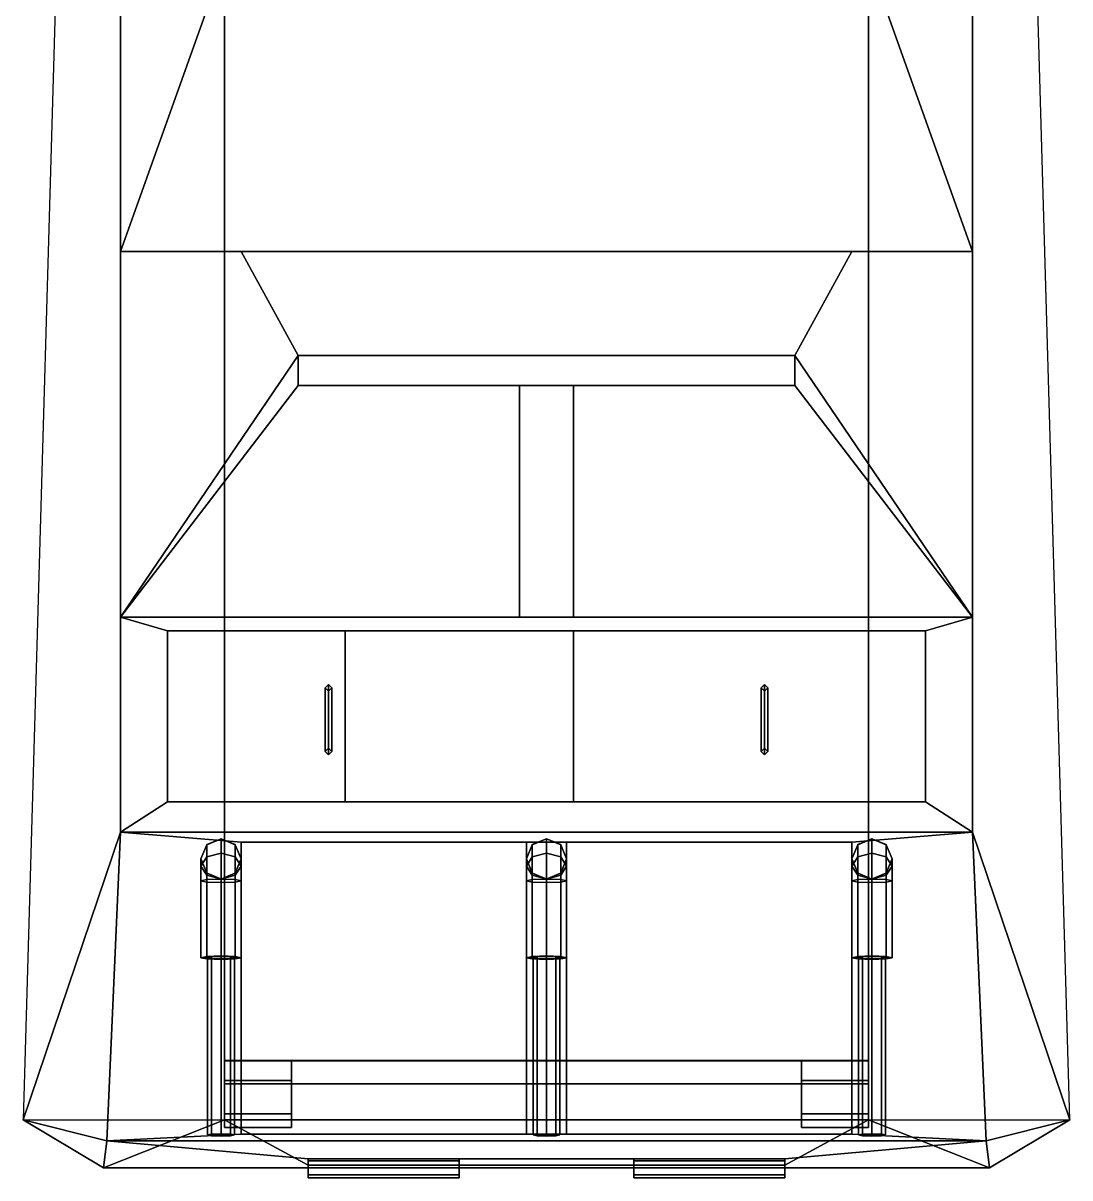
# Model space of a CAD drawing. Extents: x -1.57 to 1.57, y -3.08 to 3.16.
# Drawn here: x -1.56 to 1.56, y -3.08 to 0.36 of the extents above; entities that cross this region are included whole.
import ezdxf

# ---------------------------------------------------------------- set-up
doc = ezdxf.new("R2010")
doc.units = 0
doc.layers.get('0').update_dxf_attribs({"linetype": 'CONTINUOUS'})

msp = doc.modelspace()

# ---------------------------------------------------------------- linework, layer by layer
for points in [[(-0.96, 3.1302, 1.0792), (-0.96, -2.9072, 1.16), (-0.96, -2.9072, 1.16), (-0.96, 2.5772, 1.4037)], [(-0.96, 1.96, 0.93), (-0.96, -1.92, 0.93), (-0.96, -2.9072, 1.16), (-0.96, 3.1302, 1.0792)], [(0.96, -2.9072, 1.16), (0.96, -2.9072, 1.16), (0.96, 3.1302, 1.0792), (0.96, 2.5772, 1.4037)], [(0.96, -1.92, 0.93), (0.96, 1.96, 0.93), (0.96, 3.1302, 1.0792), (0.96, -2.9072, 1.16)], [(0.96, 2.92, 0.51), (0.96, -2.73, 0.51), (-0.96, -2.73, 0.51), (-0.96, 2.92, 0.51)], [(-1.27, -2.05, 1.76), (-1.27, 1.36, 1.76), (-1.43, 1.61, 1.3607), (-1.56, -2.9072, 1.16)], [(1.56, -2.9072, 1.16), (1.43, 1.61, 1.3607), (1.27, 1.36, 1.76), (1.27, -2.05, 1.76)], [(-0.78, 1.47, 1.76), (-1.27, 1.36, 1.76), (-1.27, -0.32, 1.76), (-0.67, 1.36, 1.76)], [(0.67, 1.36, 1.76), (1.27, -0.32, 1.76), (1.27, 1.36, 1.76), (0.78, 1.47, 1.76)], [(1.27, -0.32, 1.76), (0.67, 1.36, 1.76), (-0.67, 1.36, 1.76), (-1.27, -0.32, 1.76)], [(0.96, 0.43, 0.91), (0.96, 1.21, 0.91), (0.96, 1.28, 0.93), (0.96, 0.36, 0.93)], [(-0.96, 0.29, 0.91), (-0.96, -0.25, 0.91), (-0.96, -0.32, 0.93), (-0.96, 0.36, 0.93)], [(0.96, -0.25, 0.91), (0.96, 0.29, 0.91), (0.96, 0.36, 0.93), (0.96, -0.32, 0.93)], [(-0.96, 0.23, 0.85), (-0.96, 0.17, 0.84), (-0.96, 0.1, 0.88), (-0.96, 0.29, 0.91)], [(-0.96, 0.1, 0.88), (-0.96, -0.06, 0.88), (-0.96, -0.25, 0.91), (-0.96, 0.29, 0.91)], [(0.96, 0.17, 0.84), (0.96, 0.23, 0.85), (0.96, 0.29, 0.91), (0.96, 0.1, 0.88)], [(0.96, -0.06, 0.88), (0.96, 0.1, 0.88), (0.96, 0.29, 0.91), (0.96, -0.25, 0.91)], [(-0.96, 0.21, 0.76), (-0.96, 0.19, 0.8), (-0.96, 0.17, 0.84), (-0.96, 0.23, 0.85)], [(-0.96, 0.21, 0.51), (-0.96, 0.19, 0.51), (-0.96, 0.19, 0.8), (-0.96, 0.21, 0.76)], [(0.96, 0.19, 0.8), (0.96, 0.21, 0.76), (0.96, 0.23, 0.85), (0.96, 0.17, 0.84)], [(0.96, 0.19, 0.51), (0.96, 0.21, 0.51), (0.96, 0.21, 0.76), (0.96, 0.19, 0.8)], [(-0.96, -0.13, 0.84), (-0.96, -0.19, 0.85), (-0.96, -0.25, 0.91), (-0.96, -0.06, 0.88)], [(0.96, -0.19, 0.85), (0.96, -0.13, 0.84), (0.96, -0.06, 0.88), (0.96, -0.25, 0.91)], [(-0.96, -0.15, 0.8), (-0.96, -0.17, 0.76), (-0.96, -0.19, 0.85), (-0.96, -0.13, 0.84)], [(0.96, -0.17, 0.76), (0.96, -0.15, 0.8), (0.96, -0.13, 0.84), (0.96, -0.19, 0.85)], [(-0.96, -0.15, 0.51), (-0.96, -0.17, 0.51), (-0.96, -0.17, 0.76), (-0.96, -0.15, 0.8)], [(0.96, -0.17, 0.51), (0.96, -0.15, 0.51), (0.96, -0.15, 0.8), (0.96, -0.17, 0.76)], [(-0.74, -0.63, 1.83), (-0.91, -0.32, 1.83), (-1.27, -0.32, 1.83), (-1.27, -1.41, 1.83)], [(-0.91, -0.32, 1.83), (-0.91, -0.32, 1.76), (-1.27, -0.32, 1.76), (-1.27, -0.32, 1.83)], [(-1.27, -1.41, 1.83), (-1.27, -0.32, 1.83), (-1.27, -0.32, 1.76), (-1.27, -1.41, 1.76)], [(-0.96, -0.39, 0.91), (-0.96, -1.17, 0.91), (-0.96, -1.24, 0.93), (-0.96, -0.32, 0.93)], [(-0.74, -0.63, 1.83), (-0.74, -0.63, 1.76), (-0.91, -0.32, 1.76), (-0.91, -0.32, 1.83)], [(0.74, -0.63, 1.76), (0.91, -0.32, 1.76), (-0.91, -0.32, 1.76), (-0.74, -0.63, 1.76)], [(1.27, -1.41, 1.83), (1.27, -0.32, 1.83), (0.91, -0.32, 1.83), (0.74, -0.63, 1.83)], [(0.74, -0.63, 1.83), (0.91, -0.32, 1.83), (0.91, -0.32, 1.76), (0.74, -0.63, 1.76)], [(1.27, -0.32, 1.83), (1.27, -0.32, 1.76), (0.91, -0.32, 1.76), (0.91, -0.32, 1.83)], [(0.96, -1.17, 0.91), (0.96, -0.39, 0.91), (0.96, -0.32, 0.93), (0.96, -1.24, 0.93)], [(1.27, -0.32, 1.83), (1.27, -1.41, 1.83), (1.27, -1.41, 1.76), (1.27, -0.32, 1.76)], [(-0.96, -0.45, 0.85), (-0.96, -1.11, 0.85), (-0.96, -1.17, 0.91), (-0.96, -0.39, 0.91)], [(0.96, -1.11, 0.85), (0.96, -0.45, 0.85), (0.96, -0.39, 0.91), (0.96, -1.17, 0.91)], [(-0.96, -0.47, 0.76), (-0.96, -1.09, 0.76), (-0.96, -1.11, 0.85), (-0.96, -0.45, 0.85)], [(-0.96, -0.47, 0.51), (-0.96, -1.09, 0.51), (-0.96, -1.09, 0.76), (-0.96, -0.47, 0.76)], [(0.96, -1.09, 0.76), (0.96, -0.47, 0.76), (0.96, -0.45, 0.85), (0.96, -1.11, 0.85)], [(0.96, -1.09, 0.51), (0.96, -0.47, 0.51), (0.96, -0.47, 0.76), (0.96, -1.09, 0.76)], [(-0.74, -0.72, 1.83), (-0.74, -0.63, 1.83), (-1.27, -1.41, 1.83)], [(-0.74, -0.72, 1.83), (-0.74, -0.72, 1.76), (-0.74, -0.63, 1.76), (-0.74, -0.63, 1.83)], [(0.74, -0.72, 1.76), (0.74, -0.63, 1.76), (-0.74, -0.63, 1.76), (-0.74, -0.72, 1.76)], [(1.27, -1.41, 1.83), (0.74, -0.63, 1.83), (0.74, -0.72, 1.83), (1.27, -1.41, 1.83)], [(0.74, -0.72, 1.83), (0.74, -0.63, 1.83), (0.74, -0.63, 1.76), (0.74, -0.72, 1.76)], [(-0.08, -1.41, 1.83), (-0.08, -0.72, 1.83), (-0.74, -0.72, 1.83), (-1.27, -1.41, 1.83)], [(-0.74, -0.72, 1.83), (-0.08, -0.72, 1.83), (-0.08, -0.72, 1.76), (-0.74, -0.72, 1.76)], [(-0.08, -1.41, 1.83), (-0.08, -1.41, 1.76), (-0.08, -0.72, 1.76), (-0.08, -0.72, 1.83)], [(0.08, -1.41, 1.76), (0.08, -0.72, 1.76), (-0.08, -0.72, 1.76), (-0.08, -1.41, 1.76)], [(1.27, -1.41, 1.83), (0.74, -0.72, 1.83), (0.08, -0.72, 1.83), (0.08, -1.41, 1.83)], [(0.08, -0.72, 1.83), (0.74, -0.72, 1.83), (0.74, -0.72, 1.76), (0.08, -0.72, 1.76)], [(0.08, -1.41, 1.83), (0.08, -0.72, 1.83), (0.08, -0.72, 1.76), (0.08, -1.41, 1.76)], [(-0.96, -1.31, 0.91), (-0.96, -1.85, 0.91), (-0.96, -1.92, 0.93), (-0.96, -1.24, 0.93)], [(0.96, -1.85, 0.91), (0.96, -1.31, 0.91), (0.96, -1.24, 0.93), (0.96, -1.92, 0.93)], [(-0.96, -1.5, 0.88), (-0.96, -1.66, 0.88), (-0.96, -1.85, 0.91), (-0.96, -1.31, 0.91)], [(-0.96, -1.37, 0.85), (-0.96, -1.43, 0.84), (-0.96, -1.5, 0.88), (-0.96, -1.31, 0.91)], [(0.96, -1.66, 0.88), (0.96, -1.5, 0.88), (0.96, -1.31, 0.91), (0.96, -1.85, 0.91)], [(0.96, -1.43, 0.84), (0.96, -1.37, 0.85), (0.96, -1.31, 0.91), (0.96, -1.5, 0.88)], [(-0.96, -1.39, 0.76), (-0.96, -1.41, 0.8), (-0.96, -1.43, 0.84), (-0.96, -1.37, 0.85)], [(0.96, -1.41, 0.8), (0.96, -1.39, 0.76), (0.96, -1.37, 0.85), (0.96, -1.43, 0.84)], [(-1.27, -1.41, 1.83), (-1.27, -1.41, 1.76), (-0.08, -1.41, 1.76), (-0.08, -1.41, 1.83)], [(-1.27, -1.41, 1.76), (-1.27, -2.05, 1.76), (-1.13, -1.96, 1.76), (-1.13, -1.45, 1.76)], [(1.13, -1.45, 1.76), (1.27, -1.41, 1.76), (-1.27, -1.41, 1.76), (-1.13, -1.45, 1.76)], [(-0.96, -1.39, 0.51), (-0.96, -1.41, 0.51), (-0.96, -1.41, 0.8), (-0.96, -1.39, 0.76)], [(1.27, -1.41, 1.83), (0.08, -1.41, 1.83), (0.08, -1.41, 1.76), (1.27, -1.41, 1.76)], [(0.96, -1.41, 0.51), (0.96, -1.39, 0.51), (0.96, -1.39, 0.76), (0.96, -1.41, 0.8)], [(1.13, -1.96, 1.76), (1.27, -2.05, 1.76), (1.27, -1.41, 1.76), (1.13, -1.45, 1.76)], [(-1.13, -1.45, 1.76), (-1.13, -1.96, 1.76), (-1.13, -1.96, 1.78), (-1.13, -1.45, 1.78)], [(-1.13, -1.45, 1.78), (-1.13, -1.96, 1.78), (-0.6, -1.96, 1.78), (-0.6, -1.45, 1.78)], [(-0.6, -1.45, 1.78), (-0.6, -1.45, 1.76), (-1.13, -1.45, 1.76), (-1.13, -1.45, 1.78)], [(-0.6, -1.96, 1.78), (-0.6, -1.96, 1.76), (-0.6, -1.45, 1.76), (-0.6, -1.45, 1.78)], [(-0.6, -1.45, 1.76), (-0.6, -1.96, 1.76), (0.08, -1.96, 1.76), (0.08, -1.45, 1.76)], [(0.08, -1.45, 1.78), (0.08, -1.96, 1.78), (1.13, -1.96, 1.78), (1.13, -1.45, 1.78)], [(1.13, -1.45, 1.78), (1.13, -1.45, 1.76), (0.08, -1.45, 1.76), (0.08, -1.45, 1.78)], [(0.08, -1.45, 1.76), (0.08, -1.96, 1.76), (0.08, -1.96, 1.78), (0.08, -1.45, 1.78)], [(1.13, -1.96, 1.78), (1.13, -1.96, 1.76), (1.13, -1.45, 1.76), (1.13, -1.45, 1.78)], [(-0.65, -1.61, 1.78), (-0.66, -1.62, 1.78), (-0.66, -1.62, 1.82), (-0.65, -1.61, 1.83)], [(-0.66, -1.81, 1.82), (-0.65, -1.82, 1.83), (-0.65, -1.61, 1.83), (-0.66, -1.62, 1.82)], [(-0.64, -1.62, 1.78), (-0.65, -1.61, 1.78), (-0.65, -1.61, 1.83), (-0.64, -1.62, 1.82)], [(-0.65, -1.82, 1.83), (-0.64, -1.81, 1.82), (-0.64, -1.62, 1.82), (-0.65, -1.61, 1.83)], [(0.64, -1.81, 1.82), (0.65, -1.82, 1.83), (0.65, -1.61, 1.83), (0.64, -1.62, 1.82)], [(0.65, -1.61, 1.78), (0.64, -1.62, 1.78), (0.64, -1.62, 1.82), (0.65, -1.61, 1.83)], [(0.65, -1.82, 1.83), (0.66, -1.81, 1.82), (0.66, -1.62, 1.82), (0.65, -1.61, 1.83)], [(0.66, -1.62, 1.78), (0.65, -1.61, 1.78), (0.65, -1.61, 1.83), (0.66, -1.62, 1.82)], [(-0.66, -1.62, 1.78), (-0.65, -1.63, 1.78), (-0.65, -1.63, 1.81), (-0.66, -1.62, 1.82)], [(-0.65, -1.8, 1.81), (-0.66, -1.81, 1.82), (-0.66, -1.62, 1.82), (-0.65, -1.63, 1.81)], [(-0.65, -1.63, 1.78), (-0.64, -1.62, 1.78), (-0.64, -1.62, 1.82), (-0.65, -1.63, 1.81)], [(-0.64, -1.81, 1.82), (-0.65, -1.8, 1.81), (-0.65, -1.63, 1.81), (-0.64, -1.62, 1.82)], [(0.65, -1.8, 1.81), (0.64, -1.81, 1.82), (0.64, -1.62, 1.82), (0.65, -1.63, 1.81)], [(0.64, -1.62, 1.78), (0.65, -1.63, 1.78), (0.65, -1.63, 1.81), (0.64, -1.62, 1.82)], [(0.66, -1.81, 1.82), (0.65, -1.8, 1.81), (0.65, -1.63, 1.81), (0.66, -1.62, 1.82)], [(0.65, -1.63, 1.78), (0.66, -1.62, 1.78), (0.66, -1.62, 1.82), (0.65, -1.63, 1.81)], [(-0.96, -1.73, 0.84), (-0.96, -1.79, 0.85), (-0.96, -1.85, 0.91), (-0.96, -1.66, 0.88)], [(0.96, -1.79, 0.85), (0.96, -1.73, 0.84), (0.96, -1.66, 0.88), (0.96, -1.85, 0.91)], [(-0.96, -1.75, 0.8), (-0.96, -1.77, 0.76), (-0.96, -1.79, 0.85), (-0.96, -1.73, 0.84)], [(-0.96, -1.75, 0.51), (-0.96, -1.77, 0.51), (-0.96, -1.77, 0.76), (-0.96, -1.75, 0.8)], [(0.96, -1.77, 0.76), (0.96, -1.75, 0.8), (0.96, -1.73, 0.84), (0.96, -1.79, 0.85)], [(0.96, -1.77, 0.51), (0.96, -1.75, 0.51), (0.96, -1.75, 0.8), (0.96, -1.77, 0.76)], [(-0.65, -1.8, 1.78), (-0.66, -1.81, 1.78), (-0.66, -1.81, 1.82), (-0.65, -1.8, 1.81)], [(-0.66, -1.81, 1.78), (-0.65, -1.82, 1.78), (-0.65, -1.82, 1.83), (-0.66, -1.81, 1.82)], [(-0.64, -1.81, 1.78), (-0.65, -1.8, 1.78), (-0.65, -1.8, 1.81), (-0.64, -1.81, 1.82)], [(-0.65, -1.82, 1.78), (-0.64, -1.81, 1.78), (-0.64, -1.81, 1.82), (-0.65, -1.82, 1.83)], [(0.65, -1.8, 1.78), (0.64, -1.81, 1.78), (0.64, -1.81, 1.82), (0.65, -1.8, 1.81)], [(0.64, -1.81, 1.78), (0.65, -1.82, 1.78), (0.65, -1.82, 1.83), (0.64, -1.81, 1.82)], [(0.66, -1.81, 1.78), (0.65, -1.8, 1.78), (0.65, -1.8, 1.81), (0.66, -1.81, 1.82)], [(0.65, -1.82, 1.78), (0.66, -1.81, 1.78), (0.66, -1.81, 1.82), (0.65, -1.82, 1.83)], [(-0.96, -1.99, 0.91), (-0.96, -2.9072, 1.16), (-0.96, -2.9072, 1.16), (-0.96, -1.92, 0.93)], [(0.96, -2.9072, 1.16), (0.96, -1.99, 0.91), (0.96, -1.92, 0.93), (0.96, -2.9072, 1.16)], [(1.27, -2.05, 1.76), (1.13, -1.96, 1.76), (-1.13, -1.96, 1.76), (-1.27, -2.05, 1.76)], [(-1.13, -1.96, 1.78), (-1.13, -1.96, 1.76), (-0.6, -1.96, 1.76), (-0.6, -1.96, 1.78)], [(0.08, -1.96, 1.78), (0.08, -1.96, 1.76), (1.13, -1.96, 1.76), (1.13, -1.96, 1.78)], [(-0.96, -2.05, 0.85), (-0.96, -2.9072, 1.16), (-0.96, -2.9072, 1.16), (-0.96, -1.99, 0.91)], [(0.96, -2.9072, 1.16), (0.96, -2.05, 0.85), (0.96, -1.99, 0.91), (0.96, -2.9072, 1.16)], [(-1.31, -2.97, 1.68), (-1.27, -2.05, 1.76), (-1.56, -2.9072, 1.16)], [(-0.91, -2.95, 1.6817), (-0.91, -2.08, 1.7574), (-1.27, -2.05, 1.76), (-1.31, -2.97, 1.68)], [(0.91, -2.08, 1.7574), (1.27, -2.05, 1.76), (-1.27, -2.05, 1.76), (-0.91, -2.08, 1.7574)], [(-0.96, -2.07, 0.76), (-0.96, -2.9072, 1.16), (-0.96, -2.9072, 1.16), (-0.96, -2.05, 0.85)], [(1.31, -2.97, 1.68), (1.27, -2.05, 1.76), (0.91, -2.08, 1.7574), (0.91, -2.95, 1.6817)], [(0.96, -2.9072, 1.16), (0.96, -2.07, 0.76), (0.96, -2.05, 0.85), (0.96, -2.9072, 1.16)], [(1.56, -2.9072, 1.16), (1.56, -2.9072, 1.16), (1.27, -2.05, 1.76), (1.31, -2.97, 1.68)], [(-1.0124, -2.0871, 1.7568), (-1.03, -2.1294, 1.7531), (-1.03, -2.13, 1.76), (-1.0124, -2.0877, 1.7637)], [(-1.0124, -2.0877, 1.7637), (-1.03, -2.13, 1.76), (-1.03, -2.1512, 1.8007), (-1.0124, -2.1239, 1.8332)], [(-0.97, -2.0696, 1.7583), (-1.0124, -2.0871, 1.7568), (-1.0124, -2.0877, 1.7637), (-0.97, -2.0702, 1.7652)], [(-0.97, -2.0702, 1.7652), (-1.0124, -2.0877, 1.7637), (-1.0124, -2.1239, 1.8332), (-0.97, -2.1126, 1.8467)], [(-0.9276, -2.0871, 1.7568), (-0.97, -2.0696, 1.7583), (-0.97, -2.0702, 1.7652), (-0.9276, -2.0877, 1.7637)], [(-0.9276, -2.0877, 1.7637), (-0.97, -2.0702, 1.7652), (-0.97, -2.1126, 1.8467), (-0.9276, -2.1239, 1.8332)], [(-0.96, -2.07, 0.51), (-0.96, -2.73, 0.51), (-0.96, -2.9072, 1.16), (-0.96, -2.07, 0.76)], [(-0.91, -2.1294, 1.7531), (-0.9276, -2.0871, 1.7568), (-0.9276, -2.0877, 1.7637), (-0.91, -2.13, 1.76)], [(-0.91, -2.13, 1.76), (-0.9276, -2.0877, 1.7637), (-0.9276, -2.1239, 1.8332), (-0.91, -2.1512, 1.8007)], [(-0.06, -2.95, 1.7317), (-0.06, -2.08, 1.8074), (-0.91, -2.08, 1.8074), (-0.91, -2.95, 1.7317)], [(-0.06, -2.08, 1.8074), (-0.06, -2.08, 1.7574), (-0.91, -2.08, 1.7574), (-0.91, -2.08, 1.8074)], [(-0.91, -2.95, 1.7317), (-0.91, -2.08, 1.8074), (-0.91, -2.08, 1.7574), (-0.91, -2.95, 1.6817)], [(-0.06, -2.95, 1.6817), (-0.06, -2.08, 1.7574), (-0.06, -2.08, 1.8074), (-0.06, -2.95, 1.7317)], [(0.06, -2.95, 1.6817), (0.06, -2.08, 1.7574), (-0.06, -2.08, 1.7574), (-0.06, -2.95, 1.6817)], [(-0.0424, -2.0871, 1.7568), (-0.06, -2.1294, 1.7531), (-0.06, -2.13, 1.76), (-0.0424, -2.0877, 1.7637)], [(-0.0424, -2.0877, 1.7637), (-0.06, -2.13, 1.76), (-0.06, -2.1512, 1.8007), (-0.0424, -2.1239, 1.8332)], [(0, -2.0696, 1.7583), (-0.0424, -2.0871, 1.7568), (-0.0424, -2.0877, 1.7637), (0, -2.0702, 1.7652)], [(0, -2.0702, 1.7652), (-0.0424, -2.0877, 1.7637), (-0.0424, -2.1239, 1.8332), (0, -2.1126, 1.8467)], [(0.0424, -2.0871, 1.7568), (0, -2.0696, 1.7583), (0, -2.0702, 1.7652), (0.0424, -2.0877, 1.7637)], [(0.0424, -2.0877, 1.7637), (0, -2.0702, 1.7652), (0, -2.1126, 1.8467), (0.0424, -2.1239, 1.8332)], [(0.06, -2.1294, 1.7531), (0.0424, -2.0871, 1.7568), (0.0424, -2.0877, 1.7637), (0.06, -2.13, 1.76)], [(0.06, -2.13, 1.76), (0.0424, -2.0877, 1.7637), (0.0424, -2.1239, 1.8332), (0.06, -2.1512, 1.8007)], [(0.91, -2.95, 1.7317), (0.91, -2.08, 1.8074), (0.06, -2.08, 1.8074), (0.06, -2.95, 1.7317)], [(0.06, -2.95, 1.7317), (0.06, -2.08, 1.8074), (0.06, -2.08, 1.7574), (0.06, -2.95, 1.6817)], [(0.91, -2.08, 1.8074), (0.91, -2.08, 1.7574), (0.06, -2.08, 1.7574), (0.06, -2.08, 1.8074)], [(0.91, -2.95, 1.6817), (0.91, -2.08, 1.7574), (0.91, -2.08, 1.8074), (0.91, -2.95, 1.7317)], [(0.9276, -2.0871, 1.7568), (0.91, -2.1294, 1.7531), (0.91, -2.13, 1.76), (0.9276, -2.0877, 1.7637)], [(0.9276, -2.0877, 1.7637), (0.91, -2.13, 1.76), (0.91, -2.1512, 1.8007), (0.9276, -2.1239, 1.8332)], [(0.97, -2.0696, 1.7583), (0.9276, -2.0871, 1.7568), (0.9276, -2.0877, 1.7637), (0.97, -2.0702, 1.7652)], [(0.97, -2.0702, 1.7652), (0.9276, -2.0877, 1.7637), (0.9276, -2.1239, 1.8332), (0.97, -2.1126, 1.8467)], [(0.96, -2.73, 0.51), (0.96, -2.07, 0.51), (0.96, -2.07, 0.76), (0.96, -2.9072, 1.16)], [(1.0124, -2.0871, 1.7568), (0.97, -2.0696, 1.7583), (0.97, -2.0702, 1.7652), (1.0124, -2.0877, 1.7637)], [(1.0124, -2.0877, 1.7637), (0.97, -2.0702, 1.7652), (0.97, -2.1126, 1.8467), (1.0124, -2.1239, 1.8332)], [(1.03, -2.1294, 1.7531), (1.0124, -2.0871, 1.7568), (1.0124, -2.0877, 1.7637), (1.03, -2.13, 1.76)], [(1.03, -2.13, 1.76), (1.0124, -2.0877, 1.7637), (1.0124, -2.1239, 1.8332), (1.03, -2.1512, 1.8007)], [(-1.0124, -2.1239, 1.8332), (-1.03, -2.1512, 1.8007), (-1.03, -2.195, 1.8145), (-1.0124, -2.1987, 1.8568)], [(-1.03, -2.1294, 1.7531), (-1.0124, -2.1717, 1.7494), (-1.0124, -2.1723, 1.7563), (-1.03, -2.13, 1.76)], [(-1.03, -2.13, 1.76), (-1.0124, -2.1723, 1.7563), (-1.0124, -2.1785, 1.7682), (-1.03, -2.1512, 1.8007)], [(-0.97, -2.1126, 1.8467), (-1.0124, -2.1239, 1.8332), (-1.0124, -2.1987, 1.8568), (-0.97, -2.2002, 1.8743)], [(-0.9276, -2.1239, 1.8332), (-0.97, -2.1126, 1.8467), (-0.97, -2.2002, 1.8743), (-0.9276, -2.1987, 1.8568)], [(-0.91, -2.1512, 1.8007), (-0.9276, -2.1239, 1.8332), (-0.9276, -2.1987, 1.8568), (-0.91, -2.195, 1.8145)], [(-0.9276, -2.1717, 1.7494), (-0.91, -2.1294, 1.7531), (-0.91, -2.13, 1.76), (-0.9276, -2.1723, 1.7563)], [(-0.9276, -2.1723, 1.7563), (-0.91, -2.13, 1.76), (-0.91, -2.1512, 1.8007), (-0.9276, -2.1785, 1.7682)], [(-0.0424, -2.1239, 1.8332), (-0.06, -2.1512, 1.8007), (-0.06, -2.195, 1.8145), (-0.0424, -2.1987, 1.8568)], [(-0.06, -2.1294, 1.7531), (-0.0424, -2.1717, 1.7494), (-0.0424, -2.1723, 1.7563), (-0.06, -2.13, 1.76)], [(-0.06, -2.13, 1.76), (-0.0424, -2.1723, 1.7563), (-0.0424, -2.1785, 1.7682), (-0.06, -2.1512, 1.8007)], [(0, -2.1126, 1.8467), (-0.0424, -2.1239, 1.8332), (-0.0424, -2.1987, 1.8568), (0, -2.2002, 1.8743)], [(0.0424, -2.1239, 1.8332), (0, -2.1126, 1.8467), (0, -2.2002, 1.8743), (0.0424, -2.1987, 1.8568)], [(0.06, -2.1512, 1.8007), (0.0424, -2.1239, 1.8332), (0.0424, -2.1987, 1.8568), (0.06, -2.195, 1.8145)], [(0.0424, -2.1717, 1.7494), (0.06, -2.1294, 1.7531), (0.06, -2.13, 1.76), (0.0424, -2.1723, 1.7563)], [(0.0424, -2.1723, 1.7563), (0.06, -2.13, 1.76), (0.06, -2.1512, 1.8007), (0.0424, -2.1785, 1.7682)], [(0.9276, -2.1239, 1.8332), (0.91, -2.1512, 1.8007), (0.91, -2.195, 1.8145), (0.9276, -2.1987, 1.8568)], [(0.91, -2.1294, 1.7531), (0.9276, -2.1717, 1.7494), (0.9276, -2.1723, 1.7563), (0.91, -2.13, 1.76)], [(0.91, -2.13, 1.76), (0.9276, -2.1723, 1.7563), (0.9276, -2.1785, 1.7682), (0.91, -2.1512, 1.8007)], [(0.97, -2.1126, 1.8467), (0.9276, -2.1239, 1.8332), (0.9276, -2.1987, 1.8568), (0.97, -2.2002, 1.8743)], [(1.0124, -2.1239, 1.8332), (0.97, -2.1126, 1.8467), (0.97, -2.2002, 1.8743), (1.0124, -2.1987, 1.8568)], [(1.03, -2.1512, 1.8007), (1.0124, -2.1239, 1.8332), (1.0124, -2.1987, 1.8568), (1.03, -2.195, 1.8145)], [(1.0124, -2.1717, 1.7494), (1.03, -2.1294, 1.7531), (1.03, -2.13, 1.76), (1.0124, -2.1723, 1.7563)], [(1.0124, -2.1723, 1.7563), (1.03, -2.13, 1.76), (1.03, -2.1512, 1.8007), (1.0124, -2.1785, 1.7682)], [(-1.03, -2.1512, 1.8007), (-1.0124, -2.1785, 1.7682), (-1.0124, -2.1913, 1.7723), (-1.03, -2.195, 1.8145)], [(-0.9276, -2.1785, 1.7682), (-0.91, -2.1512, 1.8007), (-0.91, -2.195, 1.8145), (-0.9276, -2.1913, 1.7723)], [(-0.06, -2.1512, 1.8007), (-0.0424, -2.1785, 1.7682), (-0.0424, -2.1913, 1.7723), (-0.06, -2.195, 1.8145)], [(0.0424, -2.1785, 1.7682), (0.06, -2.1512, 1.8007), (0.06, -2.195, 1.8145), (0.0424, -2.1913, 1.7723)], [(0.91, -2.1512, 1.8007), (0.9276, -2.1785, 1.7682), (0.9276, -2.1913, 1.7723), (0.91, -2.195, 1.8145)], [(1.0124, -2.1785, 1.7682), (1.03, -2.1512, 1.8007), (1.03, -2.195, 1.8145), (1.0124, -2.1913, 1.7723)], [(-1.0124, -2.4204, 1.7522), (-1.03, -2.4241, 1.7945), (-1.03, -2.195, 1.8145), (-1.0124, -2.1913, 1.7723)], [(-1.03, -2.4241, 1.7945), (-1.0124, -2.4278, 1.8368), (-1.0124, -2.1987, 1.8568), (-1.03, -2.195, 1.8145)], [(-1.0124, -2.1717, 1.7494), (-0.97, -2.1892, 1.7479), (-0.97, -2.1898, 1.7548), (-1.0124, -2.1723, 1.7563)], [(-1.0124, -2.1723, 1.7563), (-0.97, -2.1898, 1.7548), (-0.97, -2.1898, 1.7548), (-1.0124, -2.1785, 1.7682)], [(-1.0124, -2.1785, 1.7682), (-0.97, -2.1898, 1.7548), (-0.97, -2.1898, 1.7548), (-1.0124, -2.1913, 1.7723)], [(-0.97, -2.4189, 1.7347), (-1.0124, -2.4204, 1.7522), (-1.0124, -2.1913, 1.7723), (-0.97, -2.1898, 1.7548)], [(-1.0124, -2.4278, 1.8368), (-0.97, -2.4294, 1.8543), (-0.97, -2.2002, 1.8743), (-1.0124, -2.1987, 1.8568)], [(-0.97, -2.1892, 1.7479), (-0.9276, -2.1717, 1.7494), (-0.9276, -2.1723, 1.7563), (-0.97, -2.1898, 1.7548)], [(-0.97, -2.1898, 1.7548), (-0.9276, -2.1723, 1.7563), (-0.9276, -2.1785, 1.7682), (-0.97, -2.1898, 1.7548)], [(-0.97, -2.1898, 1.7548), (-0.9276, -2.1785, 1.7682), (-0.9276, -2.1913, 1.7723), (-0.97, -2.1898, 1.7548)], [(-0.9276, -2.4204, 1.7522), (-0.97, -2.4189, 1.7347), (-0.97, -2.1898, 1.7548), (-0.9276, -2.1913, 1.7723)], [(-0.97, -2.4294, 1.8543), (-0.9276, -2.4278, 1.8368), (-0.9276, -2.1987, 1.8568), (-0.97, -2.2002, 1.8743)], [(-0.91, -2.4241, 1.7945), (-0.9276, -2.4204, 1.7522), (-0.9276, -2.1913, 1.7723), (-0.91, -2.195, 1.8145)], [(-0.9276, -2.4278, 1.8368), (-0.91, -2.4241, 1.7945), (-0.91, -2.195, 1.8145), (-0.9276, -2.1987, 1.8568)], [(-0.0424, -2.4204, 1.7522), (-0.06, -2.4241, 1.7945), (-0.06, -2.195, 1.8145), (-0.0424, -2.1913, 1.7723)], [(-0.06, -2.4241, 1.7945), (-0.0424, -2.4278, 1.8368), (-0.0424, -2.1987, 1.8568), (-0.06, -2.195, 1.8145)], [(-0.0424, -2.1717, 1.7494), (0, -2.1892, 1.7479), (0, -2.1898, 1.7548), (-0.0424, -2.1723, 1.7563)], [(-0.0424, -2.1723, 1.7563), (0, -2.1898, 1.7548), (0, -2.1898, 1.7548), (-0.0424, -2.1785, 1.7682)], [(-0.0424, -2.1785, 1.7682), (0, -2.1898, 1.7548), (0, -2.1898, 1.7548), (-0.0424, -2.1913, 1.7723)], [(0, -2.4189, 1.7347), (-0.0424, -2.4204, 1.7522), (-0.0424, -2.1913, 1.7723), (0, -2.1898, 1.7548)], [(-0.0424, -2.4278, 1.8368), (0, -2.4294, 1.8543), (0, -2.2002, 1.8743), (-0.0424, -2.1987, 1.8568)], [(0, -2.1892, 1.7479), (0.0424, -2.1717, 1.7494), (0.0424, -2.1723, 1.7563), (0, -2.1898, 1.7548)], [(0, -2.1898, 1.7548), (0.0424, -2.1723, 1.7563), (0.0424, -2.1785, 1.7682), (0, -2.1898, 1.7548)], [(0, -2.1898, 1.7548), (0.0424, -2.1785, 1.7682), (0.0424, -2.1913, 1.7723), (0, -2.1898, 1.7548)], [(0.0424, -2.4204, 1.7522), (0, -2.4189, 1.7347), (0, -2.1898, 1.7548), (0.0424, -2.1913, 1.7723)], [(0, -2.4294, 1.8543), (0.0424, -2.4278, 1.8368), (0.0424, -2.1987, 1.8568), (0, -2.2002, 1.8743)], [(0.06, -2.4241, 1.7945), (0.0424, -2.4204, 1.7522), (0.0424, -2.1913, 1.7723), (0.06, -2.195, 1.8145)], [(0.0424, -2.4278, 1.8368), (0.06, -2.4241, 1.7945), (0.06, -2.195, 1.8145), (0.0424, -2.1987, 1.8568)], [(0.9276, -2.4204, 1.7522), (0.91, -2.4241, 1.7945), (0.91, -2.195, 1.8145), (0.9276, -2.1913, 1.7723)], [(0.91, -2.4241, 1.7945), (0.9276, -2.4278, 1.8368), (0.9276, -2.1987, 1.8568), (0.91, -2.195, 1.8145)], [(0.9276, -2.1717, 1.7494), (0.97, -2.1892, 1.7479), (0.97, -2.1898, 1.7548), (0.9276, -2.1723, 1.7563)], [(0.9276, -2.1723, 1.7563), (0.97, -2.1898, 1.7548), (0.97, -2.1898, 1.7548), (0.9276, -2.1785, 1.7682)], [(0.9276, -2.1785, 1.7682), (0.97, -2.1898, 1.7548), (0.97, -2.1898, 1.7548), (0.9276, -2.1913, 1.7723)], [(0.97, -2.4189, 1.7347), (0.9276, -2.4204, 1.7522), (0.9276, -2.1913, 1.7723), (0.97, -2.1898, 1.7548)], [(0.9276, -2.4278, 1.8368), (0.97, -2.4294, 1.8543), (0.97, -2.2002, 1.8743), (0.9276, -2.1987, 1.8568)], [(0.97, -2.1892, 1.7479), (1.0124, -2.1717, 1.7494), (1.0124, -2.1723, 1.7563), (0.97, -2.1898, 1.7548)], [(0.97, -2.1898, 1.7548), (1.0124, -2.1723, 1.7563), (1.0124, -2.1785, 1.7682), (0.97, -2.1898, 1.7548)], [(0.97, -2.1898, 1.7548), (1.0124, -2.1785, 1.7682), (1.0124, -2.1913, 1.7723), (0.97, -2.1898, 1.7548)], [(1.0124, -2.4204, 1.7522), (0.97, -2.4189, 1.7347), (0.97, -2.1898, 1.7548), (1.0124, -2.1913, 1.7723)], [(0.97, -2.4294, 1.8543), (1.0124, -2.4278, 1.8368), (1.0124, -2.1987, 1.8568), (0.97, -2.2002, 1.8743)], [(1.03, -2.4241, 1.7945), (1.0124, -2.4204, 1.7522), (1.0124, -2.1913, 1.7723), (1.03, -2.195, 1.8145)], [(1.0124, -2.4278, 1.8368), (1.03, -2.4241, 1.7945), (1.03, -2.195, 1.8145), (1.0124, -2.1987, 1.8568)], [(-0.9983, -2.4217, 1.7663), (-1.01, -2.4241, 1.7945), (-1.03, -2.4241, 1.7945), (-1.0124, -2.4204, 1.7522)], [(-1.01, -2.4241, 1.7945), (-0.9983, -2.4266, 1.8227), (-1.0124, -2.4278, 1.8368), (-1.03, -2.4241, 1.7945)], [(-0.97, -2.4206, 1.7546), (-0.9983, -2.4217, 1.7663), (-1.0124, -2.4204, 1.7522), (-0.97, -2.4189, 1.7347)], [(-0.9983, -2.4266, 1.8227), (-0.97, -2.4276, 1.8343), (-0.97, -2.4294, 1.8543), (-1.0124, -2.4278, 1.8368)], [(-1.01, -2.4241, 1.7945), (-0.9983, -2.4217, 1.7663), (-0.9983, -2.9496, 1.7201), (-1.01, -2.9521, 1.7483)], [(-0.9983, -2.4266, 1.8227), (-1.01, -2.4241, 1.7945), (-1.01, -2.9521, 1.7483), (-0.9983, -2.9546, 1.7765)], [(-0.9983, -2.4217, 1.7663), (-0.97, -2.4206, 1.7546), (-0.97, -2.9486, 1.7085), (-0.9983, -2.9496, 1.7201)], [(-0.97, -2.4276, 1.8343), (-0.9983, -2.4266, 1.8227), (-0.9983, -2.9546, 1.7765), (-0.97, -2.9556, 1.7882)], [(-0.9417, -2.4217, 1.7663), (-0.97, -2.4206, 1.7546), (-0.97, -2.4189, 1.7347), (-0.9276, -2.4204, 1.7522)], [(-0.97, -2.4206, 1.7546), (-0.9417, -2.4217, 1.7663), (-0.9417, -2.9496, 1.7201), (-0.97, -2.9486, 1.7085)], [(-0.97, -2.4276, 1.8343), (-0.9417, -2.4266, 1.8227), (-0.9276, -2.4278, 1.8368), (-0.97, -2.4294, 1.8543)], [(-0.9417, -2.4266, 1.8227), (-0.97, -2.4276, 1.8343), (-0.97, -2.9556, 1.7882), (-0.9417, -2.9546, 1.7765)], [(-0.93, -2.4241, 1.7945), (-0.9417, -2.4217, 1.7663), (-0.9276, -2.4204, 1.7522), (-0.91, -2.4241, 1.7945)], [(-0.9417, -2.4217, 1.7663), (-0.93, -2.4241, 1.7945), (-0.93, -2.9521, 1.7483), (-0.9417, -2.9496, 1.7201)], [(-0.9417, -2.4266, 1.8227), (-0.93, -2.4241, 1.7945), (-0.91, -2.4241, 1.7945), (-0.9276, -2.4278, 1.8368)], [(-0.93, -2.4241, 1.7945), (-0.9417, -2.4266, 1.8227), (-0.9417, -2.9546, 1.7765), (-0.93, -2.9521, 1.7483)], [(-0.0283, -2.4217, 1.7663), (-0.04, -2.4241, 1.7945), (-0.06, -2.4241, 1.7945), (-0.0424, -2.4204, 1.7522)], [(-0.04, -2.4241, 1.7945), (-0.0283, -2.4266, 1.8227), (-0.0424, -2.4278, 1.8368), (-0.06, -2.4241, 1.7945)], [(0, -2.4206, 1.7546), (-0.0283, -2.4217, 1.7663), (-0.0424, -2.4204, 1.7522), (0, -2.4189, 1.7347)], [(-0.0283, -2.4266, 1.8227), (0, -2.4276, 1.8343), (0, -2.4294, 1.8543), (-0.0424, -2.4278, 1.8368)], [(-0.04, -2.4241, 1.7945), (-0.0283, -2.4217, 1.7663), (-0.0283, -2.9496, 1.7201), (-0.04, -2.9521, 1.7483)], [(-0.0283, -2.4266, 1.8227), (-0.04, -2.4241, 1.7945), (-0.04, -2.9521, 1.7483), (-0.0283, -2.9546, 1.7765)], [(-0.0283, -2.4217, 1.7663), (0, -2.4206, 1.7546), (0, -2.9486, 1.7085), (-0.0283, -2.9496, 1.7201)], [(0, -2.4276, 1.8343), (-0.0283, -2.4266, 1.8227), (-0.0283, -2.9546, 1.7765), (0, -2.9556, 1.7882)], [(0.0283, -2.4217, 1.7663), (0, -2.4206, 1.7546), (0, -2.4189, 1.7347), (0.0424, -2.4204, 1.7522)], [(0, -2.4206, 1.7546), (0.0283, -2.4217, 1.7663), (0.0283, -2.9496, 1.7201), (0, -2.9486, 1.7085)], [(0.0283, -2.4266, 1.8227), (0, -2.4276, 1.8343), (0, -2.9556, 1.7882), (0.0283, -2.9546, 1.7765)], [(0, -2.4276, 1.8343), (0.0283, -2.4266, 1.8227), (0.0424, -2.4278, 1.8368), (0, -2.4294, 1.8543)], [(0.04, -2.4241, 1.7945), (0.0283, -2.4217, 1.7663), (0.0424, -2.4204, 1.7522), (0.06, -2.4241, 1.7945)], [(0.0283, -2.4217, 1.7663), (0.04, -2.4241, 1.7945), (0.04, -2.9521, 1.7483), (0.0283, -2.9496, 1.7201)], [(0.04, -2.4241, 1.7945), (0.0283, -2.4266, 1.8227), (0.0283, -2.9546, 1.7765), (0.04, -2.9521, 1.7483)], [(0.0283, -2.4266, 1.8227), (0.04, -2.4241, 1.7945), (0.06, -2.4241, 1.7945), (0.0424, -2.4278, 1.8368)], [(0.9417, -2.4217, 1.7663), (0.93, -2.4241, 1.7945), (0.91, -2.4241, 1.7945), (0.9276, -2.4204, 1.7522)], [(0.93, -2.4241, 1.7945), (0.9417, -2.4266, 1.8227), (0.9276, -2.4278, 1.8368), (0.91, -2.4241, 1.7945)], [(0.97, -2.4206, 1.7546), (0.9417, -2.4217, 1.7663), (0.9276, -2.4204, 1.7522), (0.97, -2.4189, 1.7347)], [(0.9417, -2.4266, 1.8227), (0.97, -2.4276, 1.8343), (0.97, -2.4294, 1.8543), (0.9276, -2.4278, 1.8368)], [(0.93, -2.4241, 1.7945), (0.9417, -2.4217, 1.7663), (0.9417, -2.9496, 1.7201), (0.93, -2.9521, 1.7483)], [(0.9417, -2.4266, 1.8227), (0.93, -2.4241, 1.7945), (0.93, -2.9521, 1.7483), (0.9417, -2.9546, 1.7765)], [(0.9417, -2.4217, 1.7663), (0.97, -2.4206, 1.7546), (0.97, -2.9486, 1.7085), (0.9417, -2.9496, 1.7201)], [(0.97, -2.4276, 1.8343), (0.9417, -2.4266, 1.8227), (0.9417, -2.9546, 1.7765), (0.97, -2.9556, 1.7882)], [(0.9983, -2.4217, 1.7663), (0.97, -2.4206, 1.7546), (0.97, -2.4189, 1.7347), (1.0124, -2.4204, 1.7522)], [(0.97, -2.4206, 1.7546), (0.9983, -2.4217, 1.7663), (0.9983, -2.9496, 1.7201), (0.97, -2.9486, 1.7085)], [(0.97, -2.4276, 1.8343), (0.9983, -2.4266, 1.8227), (1.0124, -2.4278, 1.8368), (0.97, -2.4294, 1.8543)], [(0.9983, -2.4266, 1.8227), (0.97, -2.4276, 1.8343), (0.97, -2.9556, 1.7882), (0.9983, -2.9546, 1.7765)], [(1.01, -2.4241, 1.7945), (0.9983, -2.4217, 1.7663), (1.0124, -2.4204, 1.7522), (1.03, -2.4241, 1.7945)], [(0.9983, -2.4217, 1.7663), (1.01, -2.4241, 1.7945), (1.01, -2.9521, 1.7483), (0.9983, -2.9496, 1.7201)], [(0.9983, -2.4266, 1.8227), (1.01, -2.4241, 1.7945), (1.03, -2.4241, 1.7945), (1.0124, -2.4278, 1.8368)], [(1.01, -2.4241, 1.7945), (0.9983, -2.4266, 1.8227), (0.9983, -2.9546, 1.7765), (1.01, -2.9521, 1.7483)], [(-0.76, -2.7312, 0.5144), (-0.96, -2.73, 0.51), (0.96, -2.73, 0.51), (0.76, -2.7312, 0.5144)], [(-0.96, -2.73, 0.51), (-0.76, -2.7312, 0.5144), (-0.96, -2.7312, 0.5144), (-0.96, -2.73, 0.51)], [(-0.76, -2.7312, 0.5144), (-0.76, -2.79, 0.49), (-0.96, -2.79, 0.49), (-0.96, -2.7312, 0.5144)], [(-0.96, -2.79, 0.49), (-0.96, -2.889, 0.729), (-0.96, -2.7998, 0.766), (-0.96, -2.7312, 0.5144)], [(-0.76, -2.7312, 0.5144), (-0.76, -2.7998, 0.766), (-0.76, -2.889, 0.729), (-0.76, -2.79, 0.49)], [(0.76, -2.7312, 0.5144), (0.76, -2.7998, 0.766), (-0.76, -2.7998, 0.766), (-0.76, -2.7312, 0.5144)], [(0.96, -2.73, 0.51), (0.96, -2.7312, 0.5144), (0.76, -2.7312, 0.5144), (0.96, -2.73, 0.51)], [(0.96, -2.7312, 0.5144), (0.96, -2.79, 0.49), (0.76, -2.79, 0.49), (0.76, -2.7312, 0.5144)], [(0.76, -2.79, 0.49), (0.76, -2.889, 0.729), (0.76, -2.7998, 0.766), (0.76, -2.7312, 0.5144)], [(0.96, -2.7312, 0.5144), (0.96, -2.7998, 0.766), (0.96, -2.889, 0.729), (0.96, -2.79, 0.49)], [(-0.76, -2.79, 0.49), (-0.76, -2.889, 0.531), (-0.96, -2.889, 0.531), (-0.96, -2.79, 0.49)], [(-0.96, -2.889, 0.531), (-0.96, -2.93, 0.63), (-0.96, -2.889, 0.729), (-0.96, -2.79, 0.49)], [(-0.76, -2.889, 0.729), (-0.76, -2.7998, 0.766), (-0.96, -2.7998, 0.766), (-0.96, -2.889, 0.729)], [(0.96, -2.7998, 0.766), (0.96, -2.9072, 1.16), (-0.96, -2.9072, 1.16), (-0.96, -2.7998, 0.766)], [(-0.76, -2.79, 0.49), (-0.76, -2.889, 0.729), (-0.76, -2.93, 0.63), (-0.76, -2.889, 0.531)], [(0.96, -2.79, 0.49), (0.96, -2.889, 0.531), (0.76, -2.889, 0.531), (0.76, -2.79, 0.49)], [(0.76, -2.889, 0.531), (0.76, -2.93, 0.63), (0.76, -2.889, 0.729), (0.76, -2.79, 0.49)], [(0.96, -2.889, 0.729), (0.96, -2.7998, 0.766), (0.76, -2.7998, 0.766), (0.76, -2.889, 0.729)], [(0.96, -2.79, 0.49), (0.96, -2.889, 0.729), (0.96, -2.93, 0.63), (0.96, -2.889, 0.531)], [(-0.76, -2.93, 0.63), (-0.76, -2.889, 0.729), (-0.96, -2.889, 0.729), (-0.96, -2.93, 0.63)], [(-0.76, -2.889, 0.531), (-0.76, -2.93, 0.63), (-0.96, -2.93, 0.63), (-0.96, -2.889, 0.531)], [(0.96, -2.93, 0.63), (0.96, -2.889, 0.729), (0.76, -2.889, 0.729), (0.76, -2.93, 0.63)], [(0.96, -2.889, 0.531), (0.96, -2.93, 0.63), (0.76, -2.93, 0.63), (0.76, -2.889, 0.531)], [(-1.56, -2.9072, 1.16), (-1.56, -2.9072, 1.16), (-1.32, -3.05, 1.66), (-1.31, -2.97, 1.68)], [(-1.56, -2.9072, 1.16), (-1.56, -2.9072, 1.16), (-0.96, -2.9072, 1.16), (-1.32, -3.05, 1.66)], [(-0.96, -2.9072, 1.16), (-0.71, -3.0423, 1.6332), (-0.71, -3.05, 1.66), (-1.32, -3.05, 1.66)], [(-0.71, -3.0423, 1.6332), (-0.96, -2.9072, 1.16), (0.96, -2.9072, 1.16), (0.71, -3.0423, 1.6332)], [(0.71, -3.0423, 1.6332), (0.96, -2.9072, 1.16), (1.32, -3.05, 1.66), (0.71, -3.05, 1.66)], [(1.32, -3.05, 1.66), (0.96, -2.9072, 1.16), (1.56, -2.9072, 1.16)], [(1.31, -2.97, 1.68), (1.32, -3.05, 1.66), (1.56, -2.9072, 1.16)], [(1.31, -2.97, 1.68), (0.91, -2.95, 1.6817), (-0.91, -2.95, 1.6817), (-1.31, -2.97, 1.68)], [(-0.9417, -2.9546, 1.7765), (-1.01, -2.9521, 1.7483), (-0.9983, -2.9496, 1.7201), (-0.93, -2.9521, 1.7483)], [(-0.97, -2.9556, 1.7882), (-0.9983, -2.9546, 1.7765), (-1.01, -2.9521, 1.7483), (-0.9417, -2.9546, 1.7765)], [(-0.93, -2.9521, 1.7483), (-0.9983, -2.9496, 1.7201), (-0.97, -2.9486, 1.7085), (-0.9417, -2.9496, 1.7201)], [(-0.06, -2.95, 1.6817), (-0.06, -2.95, 1.7317), (-0.91, -2.95, 1.7317), (-0.91, -2.95, 1.6817)], [(0.0283, -2.9546, 1.7765), (-0.04, -2.9521, 1.7483), (-0.0283, -2.9496, 1.7201), (0.04, -2.9521, 1.7483)], [(0, -2.9556, 1.7882), (-0.0283, -2.9546, 1.7765), (-0.04, -2.9521, 1.7483), (0.0283, -2.9546, 1.7765)], [(0.04, -2.9521, 1.7483), (-0.0283, -2.9496, 1.7201), (0, -2.9486, 1.7085), (0.0283, -2.9496, 1.7201)], [(0.91, -2.95, 1.6817), (0.91, -2.95, 1.7317), (0.06, -2.95, 1.7317), (0.06, -2.95, 1.6817)], [(0.9983, -2.9546, 1.7765), (0.93, -2.9521, 1.7483), (0.9417, -2.9496, 1.7201), (1.01, -2.9521, 1.7483)], [(0.97, -2.9556, 1.7882), (0.9417, -2.9546, 1.7765), (0.93, -2.9521, 1.7483), (0.9983, -2.9546, 1.7765)], [(1.01, -2.9521, 1.7483), (0.9417, -2.9496, 1.7201), (0.97, -2.9486, 1.7085), (0.9983, -2.9496, 1.7201)], [(-1.31, -2.97, 1.68), (-1.32, -3.05, 1.66), (-0.71, -3.05, 1.66), (-0.71, -3.0228, 1.6668)], [(-1.31, -2.97, 1.68), (-0.71, -3.0228, 1.6668), (0.71, -3.0228, 1.6668), (1.31, -2.97, 1.68)], [(1.32, -3.05, 1.66), (1.31, -2.97, 1.68), (0.71, -3.0228, 1.6668), (0.71, -3.05, 1.66)], [(-0.26, -3.0288, 1.6812), (-0.26, -3.0228, 1.6668), (-0.71, -3.0228, 1.6668), (-0.71, -3.0288, 1.6812)], [(-0.71, -3.0288, 1.6812), (-0.71, -3.0228, 1.6668), (-0.71, -3.05, 1.66)], [(-0.26, -3.05, 1.69), (-0.26, -3.05, 1.66), (-0.26, -3.0228, 1.6668), (-0.26, -3.0288, 1.6812)], [(-0.26, -3.0228, 1.6668), (-0.26, -3.05, 1.66), (0.26, -3.05, 1.66), (0.26, -3.0228, 1.6668)], [(0.26, -3.0288, 1.6812), (0.26, -3.0228, 1.6668), (0.26, -3.05, 1.66)], [(0.71, -3.0288, 1.6812), (0.71, -3.0228, 1.6668), (0.26, -3.0228, 1.6668), (0.26, -3.0288, 1.6812)], [(0.71, -3.05, 1.69), (0.71, -3.05, 1.66), (0.71, -3.0228, 1.6668), (0.71, -3.0288, 1.6812)], [(-0.26, -3.05, 1.69), (-0.26, -3.0288, 1.6812), (-0.71, -3.0288, 1.6812), (-0.71, -3.05, 1.69)], [(-0.71, -3.05, 1.66), (-0.71, -3.0712, 1.6812), (-0.71, -3.05, 1.69), (-0.71, -3.0288, 1.6812)], [(-0.26, -3.0423, 1.6332), (-0.26, -3.05, 1.63), (-0.71, -3.05, 1.63), (-0.71, -3.0423, 1.6332)], [(-0.71, -3.0423, 1.6332), (-0.71, -3.05, 1.63), (-0.71, -3.05, 1.66)], [(-0.26, -3.0712, 1.6812), (-0.26, -3.05, 1.69), (-0.71, -3.05, 1.69), (-0.71, -3.0712, 1.6812)], [(-0.26, -3.05, 1.63), (-0.26, -3.0712, 1.6388), (-0.71, -3.0712, 1.6388), (-0.71, -3.05, 1.63)], [(-0.71, -3.05, 1.63), (-0.71, -3.0712, 1.6388), (-0.71, -3.08, 1.66), (-0.71, -3.05, 1.66)], [(-0.71, -3.05, 1.66), (-0.71, -3.08, 1.66), (-0.71, -3.0712, 1.6812), (-0.71, -3.05, 1.66)], [(-0.26, -3.05, 1.66), (-0.26, -3.0712, 1.6388), (-0.26, -3.05, 1.63), (-0.26, -3.0423, 1.6332)], [(-0.26, -3.0423, 1.6332), (0.26, -3.0423, 1.6332), (0.26, -3.05, 1.66), (-0.26, -3.05, 1.66)], [(-0.26, -3.05, 1.66), (-0.26, -3.0712, 1.6812), (-0.26, -3.08, 1.66), (-0.26, -3.0712, 1.6388)], [(-0.26, -3.0712, 1.6812), (-0.26, -3.05, 1.66), (-0.26, -3.05, 1.66), (-0.26, -3.05, 1.69)], [(0.26, -3.05, 1.66), (0.26, -3.0712, 1.6812), (0.26, -3.05, 1.69), (0.26, -3.0288, 1.6812)], [(0.71, -3.05, 1.69), (0.71, -3.0288, 1.6812), (0.26, -3.0288, 1.6812), (0.26, -3.05, 1.69)], [(0.26, -3.0423, 1.6332), (0.26, -3.05, 1.63), (0.26, -3.05, 1.66)], [(0.71, -3.0423, 1.6332), (0.71, -3.05, 1.63), (0.26, -3.05, 1.63), (0.26, -3.0423, 1.6332)], [(0.26, -3.05, 1.66), (0.26, -3.08, 1.66), (0.26, -3.0712, 1.6812), (0.26, -3.05, 1.66)], [(0.26, -3.05, 1.63), (0.26, -3.0712, 1.6388), (0.26, -3.08, 1.66), (0.26, -3.05, 1.66)], [(0.71, -3.05, 1.63), (0.71, -3.0712, 1.6388), (0.26, -3.0712, 1.6388), (0.26, -3.05, 1.63)], [(0.71, -3.0712, 1.6812), (0.71, -3.05, 1.69), (0.26, -3.05, 1.69), (0.26, -3.0712, 1.6812)], [(0.71, -3.05, 1.66), (0.71, -3.0712, 1.6388), (0.71, -3.05, 1.63), (0.71, -3.0423, 1.6332)], [(0.71, -3.0712, 1.6812), (0.71, -3.05, 1.66), (0.71, -3.05, 1.66), (0.71, -3.05, 1.69)], [(0.71, -3.05, 1.66), (0.71, -3.0712, 1.6812), (0.71, -3.08, 1.66), (0.71, -3.0712, 1.6388)], [(-0.26, -3.08, 1.66), (-0.26, -3.0712, 1.6812), (-0.71, -3.0712, 1.6812), (-0.71, -3.08, 1.66)], [(-0.26, -3.0712, 1.6388), (-0.26, -3.08, 1.66), (-0.71, -3.08, 1.66), (-0.71, -3.0712, 1.6388)], [(0.71, -3.0712, 1.6388), (0.71, -3.08, 1.66), (0.26, -3.08, 1.66), (0.26, -3.0712, 1.6388)], [(0.71, -3.08, 1.66), (0.71, -3.0712, 1.6812), (0.26, -3.0712, 1.6812), (0.26, -3.08, 1.66)]]:
    msp.add_3dface(points)

doc.saveas('drawing.dxf')
